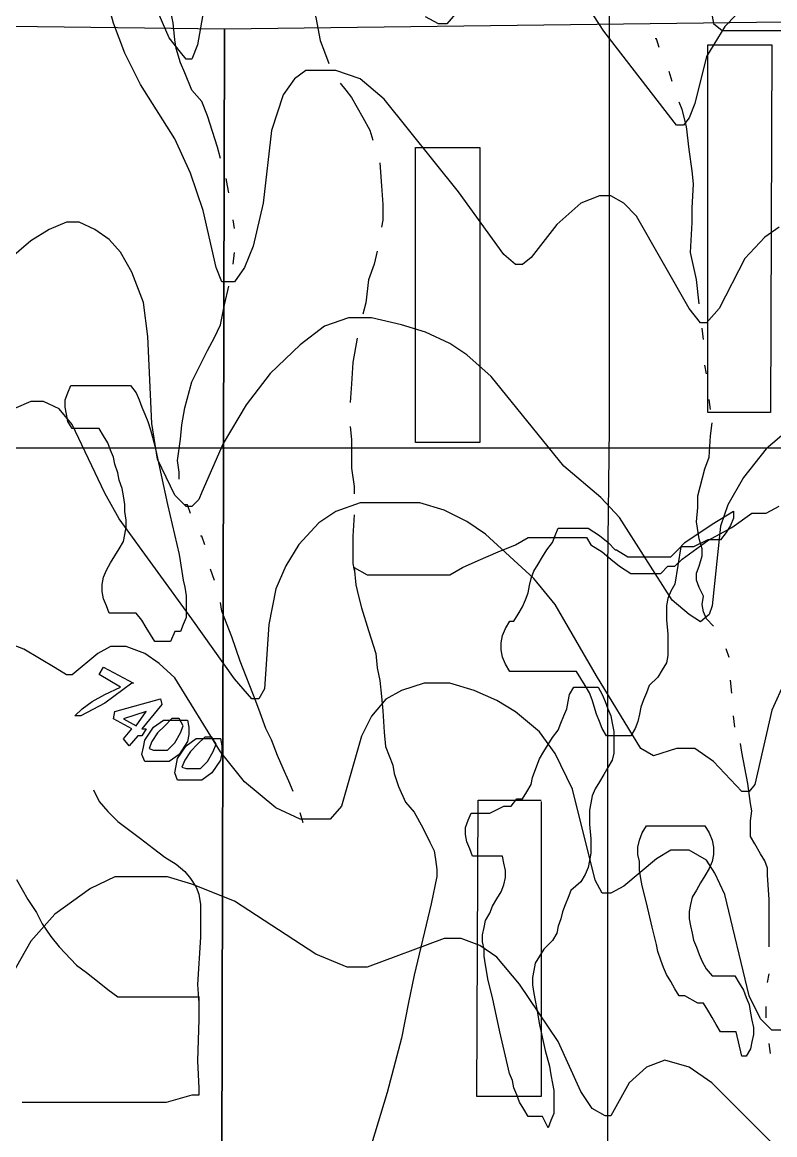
# Model space of a CAD drawing. Extents: x -0.82 to 6.83, y -0.63 to 7.9.
# Drawn here: x 1.6312 to 1.9096, y 5.994 to 6.4056 of the extents above; entities that cross this region are included whole.
import ezdxf

# ---------------------------------------------------------------- set-up
doc = ezdxf.new("R2010")
doc.units = 0
for name, color, linetype in [('Elevations', 7, 'CONTINUOUS'), ('Grid', 7, 'CONTINUOUS'), ('roads', 7, 'CONTINUOUS'), ('topo', 7, 'CONTINUOUS'), ('topo_grid', 7, 'CONTINUOUS'), ('water', 7, 'CONTINUOUS'), ('white', 7, 'CONTINUOUS')]:
    doc.layers.add(name, color=color, linetype=linetype)

msp = doc.modelspace()

# ---------------------------------------------------------------- linework, layer by layer
at = {"layer": 'Elevations', "color": 1}
for points in [[(1.661748, 6.153728), (1.652785, 6.148966), (1.650676, 6.148966), (1.653311, 6.151611), (1.657003, 6.154257), (1.661747, 6.156903), (1.667547, 6.159549), (1.659638, 6.164311), (1.661221, 6.166957), (1.672292, 6.161136), (1.671766, 6.161136)], [(1.682838, 6.153199), (1.675456, 6.144203), (1.677038, 6.144203), (1.675456, 6.141557), (1.673874, 6.141557), (1.670711, 6.137853), (1.668602, 6.140499), (1.671766, 6.144203), (1.664911, 6.147907), (1.665438, 6.150553), (1.682309, 6.155316)], [(1.668602, 6.147934), (1.673347, 6.145288), (1.677038, 6.15058)], [(1.692328, 6.147405), (1.692854, 6.144759), (1.692854, 6.142113), (1.692328, 6.139467), (1.689164, 6.134705), (1.685474, 6.132059), (1.681783, 6.132059), (1.678092, 6.132059), (1.676512, 6.132059), (1.675457, 6.134705), (1.675983, 6.13735), (1.67651, 6.139996), (1.679674, 6.144759), (1.683365, 6.147405), (1.687055, 6.147405), (1.690746, 6.147405)], [(1.679674, 6.136345), (1.681783, 6.136345), (1.684947, 6.136345), (1.687582, 6.138991), (1.689691, 6.142695), (1.690744, 6.145341), (1.689162, 6.147987), (1.686526, 6.147987), (1.683891, 6.145341), (1.681256, 6.142695), (1.679147, 6.13952), (1.678091, 6.136874)], [(1.691801, 6.129466), (1.69391, 6.129466), (1.697073, 6.129466), (1.699708, 6.132112), (1.701817, 6.135816), (1.702872, 6.138462), (1.70129, 6.141108), (1.698655, 6.141108), (1.69602, 6.138462), (1.693382, 6.135816), (1.691273, 6.132641), (1.690217, 6.129995)], [(1.704455, 6.140552), (1.704982, 6.137906), (1.704982, 6.13526), (1.704455, 6.132614), (1.701291, 6.127852), (1.697601, 6.125206), (1.69391, 6.125206), (1.690219, 6.125206), (1.688637, 6.125206), (1.687584, 6.127852), (1.68811, 6.130498), (1.688637, 6.133144), (1.691801, 6.137906), (1.695491, 6.140552), (1.699182, 6.140552), (1.702873, 6.140552)]]:
    msp.add_lwpolyline(points, close=True, dxfattribs=at)
at = {"layer": 'Grid', "color": 1}
msp.add_lwpolyline([(1.4983, 6.40577), (1.706039, 6.403124), (1.705513, 6.193786), (1.704986, 5.983945), (1.708676, 5.77675), (1.712367, 5.568999), (1.708676, 5.77675), (1.704986, 5.983945), (1.705513, 6.193786), (1.706039, 6.403124), (1.912724, 6.40577), (2.119408, 6.408416), (2.334528, 6.413179), (2.550176, 6.417941), (2.547541, 6.210719), (2.544906, 6.003524), (2.54385, 5.794715), (2.542268, 5.585932), (2.335057, 5.582228), (2.127318, 5.577995), (1.919579, 5.574291), (1.712365, 5.571645), (1.503571, 5.575349)], dxfattribs=at)
at = {"layer": 'roads', "color": 7}
for points in [[(1.882141, 6.608759), (1.883197, 6.555498), (1.884779, 6.466386), (1.885305, 6.420005), (1.885832, 6.41048), (1.886361, 6.407834), (1.886888, 6.405188), (1.890051, 6.402542), (1.894269, 6.402542), (1.901123, 6.402542), (1.911141, 6.402542), (1.917994, 6.402542)], [(1.7382, 6.413655), (1.739782, 6.407305), (1.741364, 6.398838), (1.742947, 6.394605), (1.744529, 6.390371)], [(1.748746, 6.383095), (1.750855, 6.38045), (1.752964, 6.377804), (1.757182, 6.370395), (1.759817, 6.365633), (1.76087, 6.361929)], [(1.763509, 6.353568), (1.764036, 6.345101), (1.764562, 6.338222), (1.764562, 6.332401), (1.764036, 6.329755)], [(1.762454, 6.320865), (1.761401, 6.316103), (1.759292, 6.310282), (1.758236, 6.301815), (1.757183, 6.297582)], [(1.755073, 6.288719), (1.753491, 6.279723), (1.752964, 6.271785), (1.752438, 6.264906)], [(1.752436, 6.256016), (1.752965, 6.251254), (1.752965, 6.24067), (1.754018, 6.233791), (1.754018, 6.231145)], [(1.754018, 6.203814), (1.758763, 6.201168), (1.765617, 6.201168), (1.771944, 6.201168), (1.779853, 6.201168), (1.786707, 6.201168), (1.789342, 6.201168), (1.794088, 6.203814), (1.799887, 6.20646), (1.807269, 6.209635), (1.813596, 6.21228), (1.818341, 6.214926), (1.826249, 6.214926), (1.82994, 6.214926), (1.834158, 6.214926), (1.837849, 6.214926), (1.839958, 6.214926), (1.84154, 6.21228), (1.845758, 6.209635), (1.848925, 6.206989), (1.852085, 6.204343), (1.856307, 6.201697), (1.859998, 6.201697), (1.864215, 6.201697), (1.867379, 6.201697), (1.870014, 6.204343), (1.87265, 6.204343), (1.875288, 6.206989), (1.884778, 6.213868), (1.893741, 6.21863), (1.901123, 6.223922), (1.906395, 6.223922), (1.91114, 6.226568)], [(1.754018, 6.22334), (1.753491, 6.215403), (1.753491, 6.207994), (1.753491, 6.205348), (1.754018, 6.202703)], [(1.754018, 6.203814), (1.754544, 6.197464), (1.755597, 6.19323), (1.756653, 6.188997), (1.759288, 6.18053), (1.761924, 6.172064), (1.76245, 6.166772), (1.763503, 6.16201), (1.76403, 6.156189), (1.764556, 6.150897), (1.765083, 6.14296), (1.765609, 6.137668), (1.768247, 6.130789), (1.768774, 6.127614), (1.770356, 6.122851), (1.772994, 6.11703), (1.776157, 6.113326), (1.779321, 6.107505), (1.781956, 6.102214), (1.783538, 6.099039), (1.784067, 6.095864), (1.784594, 6.09216), (1.784594, 6.089514), (1.782485, 6.07946), (1.776158, 6.053001), (1.774049, 6.042947), (1.771414, 6.029718), (1.766141, 6.00961), (1.760341, 5.99056)], [(1.65753, 6.121581), (1.659639, 6.117348), (1.662802, 6.113644), (1.666493, 6.10994), (1.674929, 6.10359), (1.679674, 6.099885), (1.683892, 6.09671), (1.68811, 6.094065), (1.691274, 6.091419), (1.693383, 6.088773), (1.695491, 6.085598), (1.696547, 6.082952), (1.697073, 6.079248), (1.697073, 6.067077), (1.69602, 6.049615), (1.696547, 6.042735)], [(1.629056, 6.088455), (1.633274, 6.081047), (1.636438, 6.076285), (1.638547, 6.072051), (1.641709, 6.067289), (1.644874, 6.063585), (1.651201, 6.056705), (1.65489, 6.05406), (1.65964, 6.050355), (1.662804, 6.04771), (1.666495, 6.045064), (1.670713, 6.045064), (1.678094, 6.045064), (1.68653, 6.045064), (1.691276, 6.045064), (1.696548, 6.045064)], [(1.696547, 6.045117), (1.696547, 6.03665), (1.69602, 6.021304), (1.696547, 6.01125), (1.696547, 6.008604), (1.695494, 6.008604), (1.693912, 6.008604), (1.684422, 6.005958), (1.670713, 6.005958), (1.652259, 6.005958), (1.634859, 6.005958), (1.631169, 6.005958)]]:
    msp.add_lwpolyline(points, dxfattribs=at)
at = {"layer": 'topo', "color": 2}
for points in [[(1.911142, 6.329808), (1.905869, 6.326104), (1.898488, 6.318167), (1.888997, 6.299646), (1.884252, 6.294354), (1.882143, 6.294354), (1.877925, 6.299646), (1.858417, 6.333909), (1.853672, 6.338672), (1.848927, 6.341318), (1.844709, 6.341318), (1.837855, 6.338672), (1.828891, 6.330734), (1.819401, 6.318564), (1.816238, 6.315918), (1.8136, 6.315918), (1.809382, 6.319622), (1.792507, 6.342905), (1.765089, 6.377195), (1.756126, 6.384604), (1.747163, 6.387779), (1.740837, 6.387779), (1.736092, 6.387779), (1.731874, 6.384604), (1.727656, 6.378783), (1.723438, 6.365554), (1.720275, 6.338645), (1.716584, 6.32277), (1.71342, 6.314833), (1.70973, 6.309541), (1.707621, 6.309541), (1.704983, 6.309541), (1.702875, 6.314833), (1.698129, 6.336), (1.693384, 6.349758), (1.687584, 6.362458), (1.67493, 6.382566), (1.669131, 6.394208), (1.664913, 6.40532), (1.657531, 6.432202)], [(1.895324, 6.40831), (1.891106, 6.404077), (1.884252, 6.392964), (1.880034, 6.375502), (1.877925, 6.37021), (1.875816, 6.367564), (1.873181, 6.367564), (1.846291, 6.402357), (1.831528, 6.425111)], [(1.699712, 6.418364), (1.696021, 6.397198), (1.693913, 6.391906), (1.691804, 6.391906), (1.689695, 6.394552), (1.685477, 6.399844), (1.680204, 6.412014)], [(1.791457, 6.408707), (1.788289, 6.405003), (1.785125, 6.405003), (1.78038, 6.407649)], [(1.913779, 6.254085), (1.906397, 6.247735), (1.897961, 6.237151), (1.892162, 6.227097), (1.889525, 6.21916), (1.886362, 6.189632), (1.885306, 6.186457), (1.882143, 6.183811), (1.877925, 6.186457), (1.871598, 6.191749), (1.85209, 6.222335), (1.845236, 6.229743), (1.831527, 6.241385), (1.804638, 6.27459), (1.795675, 6.282527), (1.789344, 6.286761), (1.78038, 6.290994), (1.771417, 6.29364), (1.760345, 6.296286), (1.751909, 6.296286), (1.742946, 6.293111), (1.733983, 6.286231), (1.72291, 6.275648), (1.713947, 6.264006), (1.705511, 6.249719), (1.697603, 6.231727), (1.696547, 6.229081), (1.693912, 6.226436), (1.691804, 6.226436), (1.687586, 6.230669), (1.681259, 6.243898), (1.67915, 6.257127), (1.677568, 6.289274), (1.675985, 6.301974), (1.671767, 6.313087), (1.667549, 6.320495), (1.663331, 6.325258), (1.658059, 6.328962), (1.652259, 6.331608), (1.647513, 6.331608), (1.641187, 6.328962), (1.634332, 6.324728), (1.616406, 6.309383)], [(1.913249, 6.161666), (1.908504, 6.151082), (1.902177, 6.123645), (1.900069, 6.120999), (1.897433, 6.120999), (1.886888, 6.132112), (1.880034, 6.136874), (1.87318, 6.136874), (1.864744, 6.134228), (1.859999, 6.136874), (1.843655, 6.163756), (1.828364, 6.190214), (1.820456, 6.199739), (1.80253, 6.216143), (1.795675, 6.220906), (1.787234, 6.225139), (1.778271, 6.227785), (1.767199, 6.227785), (1.756127, 6.227785), (1.747164, 6.22461), (1.740837, 6.220377), (1.733456, 6.212439), (1.728711, 6.204502), (1.72502, 6.196035), (1.722384, 6.182806), (1.720802, 6.158993), (1.718693, 6.155289), (1.716055, 6.155289), (1.709729, 6.162698), (1.693911, 6.184923), (1.667022, 6.221832), (1.661749, 6.231357), (1.649623, 6.256757), (1.644878, 6.262578), (1.639077, 6.265224), (1.634333, 6.265224), (1.628006, 6.262578)], [(1.912195, 6.032708), (1.908504, 6.032708), (1.904286, 6.036941), (1.900068, 6.045408), (1.891105, 6.082846), (1.887414, 6.090784), (1.884251, 6.095546), (1.877924, 6.09925), (1.871069, 6.09925), (1.865796, 6.096075), (1.853669, 6.086021), (1.848924, 6.083375), (1.845761, 6.083375), (1.843126, 6.088138), (1.83469, 6.121872), (1.828363, 6.135101), (1.822563, 6.143039), (1.8136, 6.150447), (1.806746, 6.154681), (1.79831, 6.158385), (1.789342, 6.161031), (1.779852, 6.161031), (1.771416, 6.158385), (1.765616, 6.15521), (1.760344, 6.14886), (1.756653, 6.141451), (1.749272, 6.115522), (1.745054, 6.11076), (1.738199, 6.11076), (1.733981, 6.11076), (1.725018, 6.114993), (1.713419, 6.124518), (1.704456, 6.135631), (1.687584, 6.163041), (1.681784, 6.168333), (1.676512, 6.172037), (1.669657, 6.174683), (1.663858, 6.174683), (1.659113, 6.172037), (1.649622, 6.1641), (1.647513, 6.1641), (1.643295, 6.166746), (1.631696, 6.173625), (1.616406, 6.179446)], [(1.908476, 5.990956), (1.886332, 6.013181), (1.877896, 6.019002), (1.868933, 6.021648), (1.862078, 6.019002), (1.855752, 6.013181), (1.848897, 6.001011), (1.846789, 6.001011), (1.842044, 6.003656), (1.837826, 6.010006), (1.82939, 6.028527), (1.815154, 6.049694), (1.806718, 6.059748), (1.800391, 6.063981), (1.793533, 6.066627), (1.787206, 6.066627), (1.758735, 6.056044), (1.751353, 6.056044), (1.739754, 6.060806), (1.709701, 6.080386), (1.693883, 6.086736), (1.68492, 6.089381), (1.674375, 6.089381), (1.665412, 6.089381), (1.656449, 6.085148), (1.643268, 6.075623), (1.634305, 6.065569), (1.623233, 6.04599)]]:
    msp.add_lwpolyline(points, dxfattribs=at)
at = {"layer": 'topo_grid', "color": 7}
for points in [[(1.84733, 5.946533), (1.847856, 5.998206), (1.847856, 6.049853), (1.847856, 6.100997), (1.847856, 6.15267), (1.847856, 6.203814), (1.848383, 6.255487), (1.848383, 6.30716), (1.848383, 6.358304), (1.848383, 6.409977)], [(1.59953, 6.248105), (1.636969, 6.248105), (1.673876, 6.248105), (1.711311, 6.248105), (1.748218, 6.248105), (1.785652, 6.248105), (1.822559, 6.248105), (1.859998, 6.248105), (1.897433, 6.248105), (1.93434, 6.248105), (1.971774, 6.248105), (2.008681, 6.248105), (2.04612, 6.248105), (2.083027, 6.248105), (2.120462, 6.248105), (2.157896, 6.248105), (2.194803, 6.248105), (2.232242, 6.248105), (2.269149, 6.248105)]]:
    msp.add_lwpolyline(points, dxfattribs=at)
at = {"layer": 'water', "color": 4}
for points in [[(1.704456, 6.355129), (1.7034, 6.359362), (1.699709, 6.371004), (1.697601, 6.376296), (1.69391, 6.380529), (1.691272, 6.386879), (1.68969, 6.390583), (1.688108, 6.395875), (1.687582, 6.39905), (1.687055, 6.4054), (1.685473, 6.412279), (1.68442, 6.417041), (1.685473, 6.42445), (1.685999, 6.427096)], [(1.866851, 6.396272), (1.865795, 6.399447), (1.865269, 6.399447)], [(1.871596, 6.383625), (1.87054, 6.387329), (1.87054, 6.387329)], [(1.881614, 6.301366), (1.880558, 6.310361), (1.87845, 6.320416), (1.878976, 6.331528), (1.878976, 6.33682), (1.879503, 6.345816), (1.878976, 6.350578), (1.87792, 6.358516), (1.876867, 6.366982), (1.875285, 6.373332), (1.874229, 6.375978)], [(1.707619, 6.342482), (1.707092, 6.345128), (1.706566, 6.347774)], [(1.709728, 6.329306), (1.709728, 6.329306), (1.709201, 6.332481)], [(1.709201, 6.316129), (1.709727, 6.320363)], [(1.689165, 6.236516), (1.689165, 6.239162), (1.688639, 6.243395), (1.689692, 6.251333), (1.690218, 6.256625), (1.691274, 6.262975), (1.693909, 6.2725), (1.699709, 6.284141), (1.702344, 6.288904), (1.704453, 6.293666), (1.706035, 6.301075), (1.707617, 6.307954), (1.707617, 6.307954)], [(1.883196, 6.288189), (1.883196, 6.288189), (1.882669, 6.292423)], [(1.88425, 6.275516), (1.88425, 6.275516), (1.883724, 6.278691), (1.883724, 6.278691)], [(1.885832, 6.26234), (1.885832, 6.26234), (1.885305, 6.266044)], [(1.886886, 6.182197), (1.886886, 6.182197), (1.884251, 6.184843), (1.883198, 6.187489), (1.882671, 6.190135), (1.883198, 6.19331), (1.881616, 6.196485), (1.88056, 6.199131), (1.88056, 6.201776), (1.881616, 6.204422), (1.882669, 6.208126), (1.882669, 6.210772), (1.881616, 6.214476), (1.88056, 6.220826), (1.881086, 6.226118), (1.881086, 6.230351), (1.883724, 6.240406), (1.885304, 6.244639), (1.885833, 6.252576), (1.88636, 6.257339)], [(1.693383, 6.223843), (1.692327, 6.227018), (1.691274, 6.227018)], [(1.698656, 6.212254), (1.6976, 6.215429), (1.697074, 6.215429)], [(1.702346, 6.199078), (1.700764, 6.203311)], [(1.731346, 6.121052), (1.729764, 6.124756), (1.727655, 6.129519), (1.725546, 6.134281), (1.723438, 6.140102), (1.721329, 6.144335), (1.71922, 6.150156), (1.717638, 6.15439), (1.711838, 6.169206), (1.708675, 6.178202), (1.704984, 6.187727), (1.704457, 6.190902)], [(1.892686, 6.170609), (1.892686, 6.170609), (1.891633, 6.173784)], [(1.893741, 6.157432), (1.893214, 6.162195)], [(1.894795, 6.144759), (1.894269, 6.148992)], [(1.907449, 6.063585), (1.907449, 6.072051), (1.907449, 6.081047), (1.906922, 6.090043), (1.906922, 6.092689), (1.905869, 6.095335), (1.904287, 6.09798), (1.902178, 6.101685), (1.900596, 6.10433), (1.900596, 6.106976), (1.900596, 6.110151), (1.901125, 6.113855), (1.900596, 6.116501), (1.899543, 6.12391), (1.897435, 6.135551), (1.896908, 6.138726)], [(1.735037, 6.109437), (1.733981, 6.113141)], [(1.906922, 6.050382), (1.906922, 6.050382), (1.907448, 6.053557)], [(1.906395, 6.037206), (1.906395, 6.041439)], [(1.907977, 6.024029), (1.907977, 6.024029), (1.907451, 6.027734)]]:
    msp.add_lwpolyline(points, dxfattribs=at)
at = {"layer": 'white', "color": 7}
for points in [[(1.907977, 6.261228), (1.884778, 6.261228), (1.884778, 6.397277), (1.908504, 6.397277), (1.907977, 6.261228)], [(1.800416, 6.250116), (1.77669, 6.250116), (1.77669, 6.359256), (1.800416, 6.359256), (1.800416, 6.250116)], [(1.686002, 6.176429), (1.683893, 6.176429), (1.681784, 6.176429), (1.680202, 6.176429), (1.67862, 6.179075), (1.677038, 6.181721), (1.675455, 6.184367), (1.673347, 6.187013), (1.671238, 6.187013), (1.669129, 6.187013), (1.667021, 6.187013), (1.664912, 6.187013), (1.66333, 6.187013), (1.662277, 6.189659), (1.661221, 6.192304), (1.660694, 6.19495), (1.660694, 6.197596), (1.661221, 6.200242), (1.662277, 6.202888), (1.663859, 6.205534), (1.665441, 6.208179), (1.667023, 6.210825), (1.668605, 6.213471), (1.669132, 6.216117), (1.669658, 6.218763), (1.669658, 6.221409), (1.669132, 6.224584), (1.669132, 6.227229), (1.668605, 6.230404), (1.668079, 6.23305), (1.667023, 6.236225), (1.666497, 6.238871), (1.665444, 6.242046), (1.664917, 6.244692), (1.663861, 6.247338), (1.662808, 6.249984), (1.661226, 6.252629), (1.659644, 6.255275), (1.657535, 6.255275), (1.655426, 6.255275), (1.653318, 6.255275), (1.651209, 6.255275), (1.649627, 6.255275), (1.648045, 6.257921), (1.647518, 6.260567), (1.646992, 6.263213), (1.646992, 6.265859), (1.648045, 6.268504), (1.6491, 6.27115), (1.651209, 6.27115), (1.653318, 6.27115), (1.655953, 6.27115), (1.658588, 6.27115), (1.661224, 6.27115), (1.664388, 6.27115), (1.667023, 6.27115), (1.669132, 6.27115), (1.67124, 6.27115), (1.673349, 6.268504), (1.674402, 6.265859), (1.675458, 6.263213), (1.676511, 6.260567), (1.677567, 6.257921), (1.67862, 6.254746), (1.680202, 6.248925), (1.684947, 6.227229), (1.689165, 6.208709), (1.69022, 6.202359), (1.690747, 6.199184), (1.691273, 6.196538), (1.6918, 6.193363), (1.6918, 6.190717), (1.6918, 6.188071), (1.6918, 6.185425), (1.690744, 6.182779), (1.689691, 6.180134), (1.687582, 6.180134), (1.686003, 6.176429)], [(1.872651, 6.197728), (1.871069, 6.195083), (1.870013, 6.192437), (1.869487, 6.189791), (1.869487, 6.187145), (1.869487, 6.184499), (1.870013, 6.179208), (1.870013, 6.176562), (1.870013, 6.173916), (1.870013, 6.17127), (1.869487, 6.168624), (1.867904, 6.165978), (1.866322, 6.163333), (1.863159, 6.160158), (1.862103, 6.157512), (1.86105, 6.154866), (1.859995, 6.15222), (1.859468, 6.149574), (1.858942, 6.146928), (1.857886, 6.144283), (1.856304, 6.141637), (1.854195, 6.141637), (1.852613, 6.141637), (1.850504, 6.141637), (1.848922, 6.141637), (1.84734, 6.141637), (1.845757, 6.144283), (1.844702, 6.146928), (1.843649, 6.149574), (1.842066, 6.154866), (1.841013, 6.157512), (1.839431, 6.160158), (1.837849, 6.162803), (1.836267, 6.165449), (1.834158, 6.165449), (1.832049, 6.165449), (1.829417, 6.165449), (1.826254, 6.165449), (1.820981, 6.165449), (1.818346, 6.165449), (1.815711, 6.165449), (1.813075, 6.165449), (1.811493, 6.165449), (1.809911, 6.168095), (1.808858, 6.170741), (1.808331, 6.173387), (1.808331, 6.176033), (1.808858, 6.178678), (1.809911, 6.181324), (1.811493, 6.18397), (1.813075, 6.18397), (1.814657, 6.186616), (1.81624, 6.189262), (1.817295, 6.191908), (1.818348, 6.194553), (1.818875, 6.197199), (1.819401, 6.199845), (1.820457, 6.202491), (1.822039, 6.205137), (1.823622, 6.207783), (1.825204, 6.210428), (1.827313, 6.213074), (1.828366, 6.21572), (1.829421, 6.218366), (1.829948, 6.218366), (1.834166, 6.218366), (1.836801, 6.218366), (1.837328, 6.218366), (1.83891, 6.218366), (1.839963, 6.218366), (1.840492, 6.218366), (1.844709, 6.21572), (1.847873, 6.213074), (1.850508, 6.210428), (1.850508, 6.210428), (1.851035, 6.210428), (1.855253, 6.207783), (1.855779, 6.207783), (1.85947, 6.207783), (1.859997, 6.207783), (1.864215, 6.207783), (1.867379, 6.207783), (1.867905, 6.207783), (1.868432, 6.207783), (1.871067, 6.207783), (1.873702, 6.210428), (1.876338, 6.213074), (1.886356, 6.219953), (1.894265, 6.224716), (1.894265, 6.224716), (1.894265, 6.22207), (1.893209, 6.219424), (1.891627, 6.216778), (1.889518, 6.214133), (1.887409, 6.214133), (1.884771, 6.214133), (1.879499, 6.211487), (1.876864, 6.211487), (1.874755, 6.211487), (1.872652, 6.197728)], [(1.823616, 6.000799), (1.822034, 6.000799), (1.819925, 6.000799), (1.818343, 6.000799), (1.816761, 6.003445), (1.815178, 6.006091), (1.814123, 6.008736), (1.81307, 6.011382), (1.812543, 6.014028), (1.811488, 6.016674), (1.809905, 6.023024), (1.807797, 6.03202), (1.805161, 6.04472), (1.803579, 6.05107), (1.802526, 6.056891), (1.802, 6.060066), (1.802, 6.062711), (1.801473, 6.065357), (1.801473, 6.068003), (1.802, 6.070649), (1.802526, 6.073295), (1.804108, 6.075941), (1.805161, 6.078586), (1.806744, 6.081232), (1.808326, 6.083878), (1.809379, 6.086524), (1.809905, 6.08917), (1.809905, 6.091816), (1.809379, 6.094461), (1.808852, 6.097107), (1.80727, 6.097107), (1.805688, 6.097107), (1.803579, 6.097107), (1.80147, 6.097107), (1.799362, 6.097107), (1.797779, 6.097107), (1.796726, 6.099753), (1.795671, 6.102399), (1.795144, 6.105045), (1.795144, 6.107691), (1.796197, 6.110336), (1.797253, 6.112982), (1.799362, 6.112982), (1.80147, 6.112982), (1.804106, 6.112982), (1.809379, 6.115628), (1.812014, 6.115628), (1.814123, 6.118274), (1.816231, 6.118274), (1.817813, 6.12092), (1.819396, 6.123566), (1.819922, 6.126211), (1.821504, 6.130445), (1.82256, 6.133091), (1.824142, 6.135736), (1.825724, 6.138382), (1.827307, 6.141028), (1.829415, 6.143674), (1.830468, 6.14632), (1.831524, 6.148966), (1.832577, 6.151611), (1.833104, 6.154257), (1.83363, 6.156903), (1.835212, 6.159549), (1.836268, 6.159549), (1.838377, 6.159549), (1.840486, 6.159549), (1.842068, 6.159549), (1.844177, 6.159549), (1.845759, 6.156903), (1.846814, 6.154257), (1.847867, 6.151611), (1.848923, 6.148966), (1.84945, 6.14632), (1.849976, 6.143145), (1.849976, 6.140499), (1.849976, 6.137853), (1.849976, 6.135207), (1.84945, 6.132561), (1.847867, 6.129916), (1.846285, 6.12727), (1.844703, 6.124624), (1.843121, 6.121978), (1.842065, 6.119332), (1.841539, 6.116686), (1.841012, 6.114041), (1.841012, 6.111395), (1.841012, 6.108749), (1.841539, 6.103457), (1.841539, 6.100811), (1.841539, 6.098166), (1.841012, 6.09552), (1.840486, 6.092874), (1.83943, 6.090228), (1.837848, 6.087582), (1.834157, 6.084407), (1.833104, 6.081761), (1.832048, 6.079116), (1.830995, 6.07647), (1.830468, 6.073824), (1.829413, 6.071178), (1.828886, 6.068532), (1.827304, 6.065886), (1.824141, 6.062711), (1.822559, 6.060066), (1.820977, 6.05742), (1.82045, 6.054774), (1.819924, 6.052128), (1.819924, 6.049482), (1.82045, 6.046307), (1.820977, 6.043661), (1.821503, 6.040486), (1.822559, 6.034666), (1.824668, 6.025141), (1.82625, 6.01932), (1.826776, 6.016145), (1.827303, 6.01297), (1.82783, 6.010324), (1.82783, 6.007149), (1.82783, 6.004503), (1.82783, 6.001857), (1.826774, 5.999211), (1.825721, 5.996566), (1.823617, 6.000799)], [(1.895322, 6.032126), (1.893213, 6.032126), (1.891631, 6.032126), (1.889522, 6.032126), (1.88794, 6.034771), (1.886358, 6.037417), (1.884776, 6.040063), (1.883194, 6.042709), (1.881085, 6.042709), (1.876339, 6.045355), (1.87423, 6.045355), (1.87265, 6.048001), (1.871068, 6.050646), (1.869486, 6.053292), (1.868433, 6.055938), (1.867377, 6.058584), (1.866324, 6.061759), (1.865798, 6.064405), (1.864216, 6.070755), (1.862107, 6.079751), (1.860525, 6.086101), (1.859998, 6.088746), (1.859472, 6.091921), (1.859472, 6.095096), (1.858945, 6.097742), (1.858945, 6.100388), (1.859472, 6.103034), (1.860525, 6.10568), (1.862107, 6.108326), (1.864216, 6.108326), (1.866324, 6.108326), (1.86896, 6.108326), (1.871597, 6.108326), (1.874761, 6.108326), (1.877396, 6.108326), (1.879504, 6.108326), (1.88214, 6.108326), (1.883722, 6.108326), (1.885304, 6.10568), (1.886357, 6.103034), (1.886884, 6.100388), (1.886884, 6.097742), (1.886357, 6.095096), (1.885304, 6.092451), (1.883722, 6.089805), (1.88214, 6.087159), (1.880558, 6.084513), (1.878975, 6.081867), (1.878449, 6.079221), (1.877922, 6.076576), (1.877922, 6.07393), (1.878449, 6.071284), (1.878975, 6.068638), (1.879502, 6.065992), (1.880558, 6.063346), (1.881611, 6.060701), (1.882664, 6.058055), (1.884246, 6.055409), (1.886355, 6.052763), (1.888463, 6.052763), (1.890572, 6.052763), (1.892681, 6.052763), (1.894789, 6.052763), (1.896372, 6.050117), (1.897954, 6.047471), (1.899007, 6.044826), (1.900063, 6.04218), (1.900589, 6.039005), (1.901116, 6.036359), (1.901642, 6.033713), (1.901642, 6.031067), (1.901116, 6.028421), (1.900589, 6.025776), (1.899007, 6.02313), (1.897425, 6.02313), (1.895321, 6.032126)]]:
    msp.add_lwpolyline(points, close=True, dxfattribs=at)
msp.add_lwpolyline([(1.823088, 6.117242), (1.823088, 6.008101), (1.799362, 6.008101), (1.799888, 6.117771), (1.823088, 6.117771), (1.823088, 6.117771)], dxfattribs=at)

doc.saveas('drawing.dxf')
